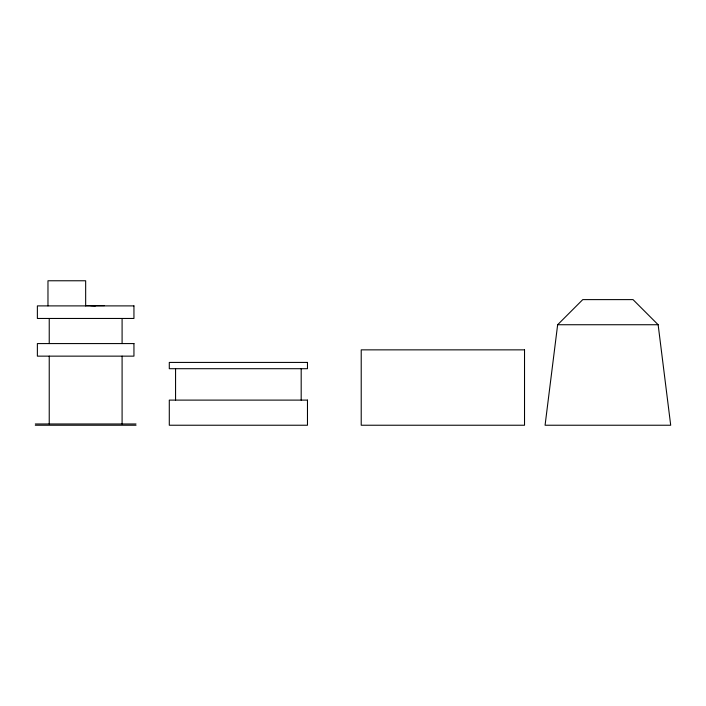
<?xml version="1.0" encoding="UTF-8"?>
<svg xmlns="http://www.w3.org/2000/svg" width="706" height="706" viewBox="0 0 706 706"><rect width="100%" height="100%" fill="white"/><g stroke="black" fill="none" stroke-linecap="round" stroke-linejoin="round"><path stroke-width="1.06" d="M557.643 324.734L545.076 425.233L670.7 425.233L658.142 324.734L633.017 299.609L582.768 299.609L557.643 324.734L658.142 324.734M85.664 305.627L104.506 305.627M35.3 423.979L136.02 423.979M35.3 425.233L136.02 425.233M90.58 305.627L95.416 305.892M301.188 368.7L301.188 400.108M175.565 368.7L175.565 400.108M122.094 318.459L122.094 343.575M122.094 356.142L122.094 423.979M85.664 305.892L85.664 280.767L47.973 280.767L47.973 305.892M49.235 318.459L49.235 343.575M49.235 356.142L49.235 423.979M133.946 305.892L37.374 305.892L37.374 318.459L133.946 318.459L133.946 305.892M133.946 343.575L37.374 343.575L37.374 356.142L133.946 356.142L133.946 343.575M524.523 349.858L361.216 349.858L361.216 425.233L524.523 425.233L524.523 349.858M307.472 362.425L169.29 362.425L169.29 368.7L307.472 368.7L307.472 362.425M307.472 400.108L169.29 400.108L169.29 425.233L307.472 425.233L307.472 400.108"/></g></svg>
